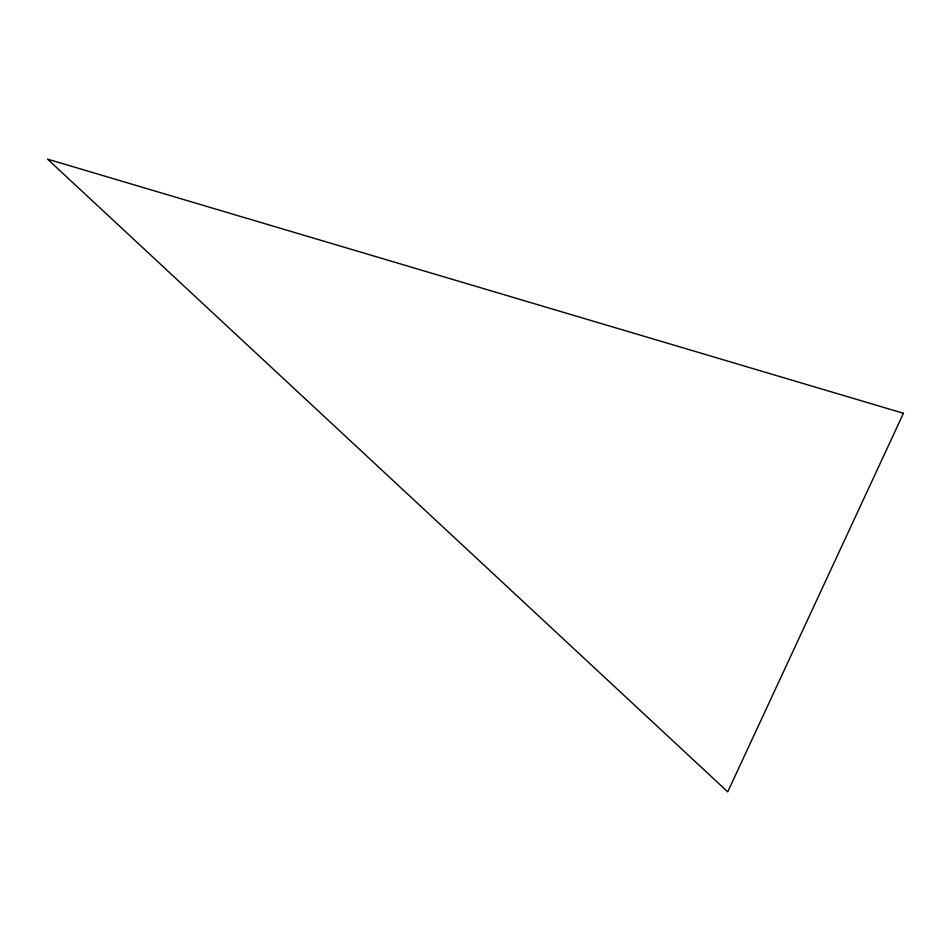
<?xml version="1.0" encoding="UTF-8"?>
<svg xmlns="http://www.w3.org/2000/svg" width="951" height="951" viewBox="0 0 951 951"><rect width="100%" height="100%" fill="white"/><g stroke="black" fill="none" stroke-linecap="round" stroke-linejoin="round"><path stroke-width="1.43" d="M903.45 413.281L727.741 791.862L47.55 159.138L903.45 413.281"/></g></svg>
